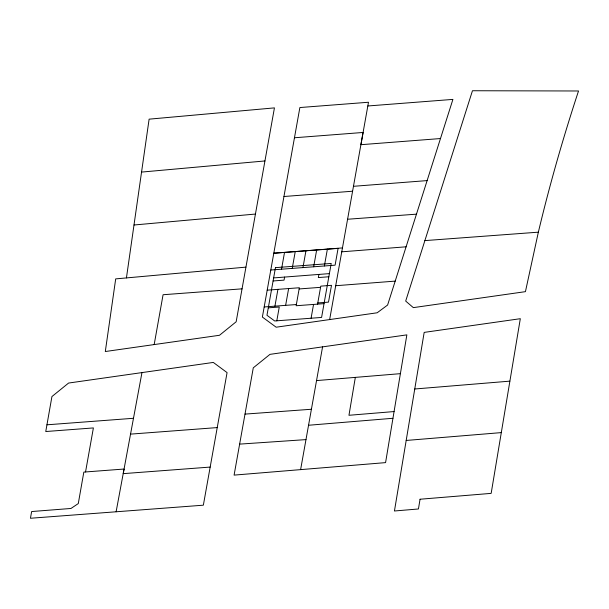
<?xml version="1.0" encoding="UTF-8"?>
<svg xmlns="http://www.w3.org/2000/svg" width="609" height="609" viewBox="0 0 609 609"><rect width="100%" height="100%" fill="white"/><g stroke="black" fill="none" stroke-linecap="round" stroke-linejoin="round"><path stroke-width="0.91" d="M126.436 277.917L149.114 119.166L274.438 107.884L236.155 321.78L219.499 335.277L105.304 351.53L115.695 278.892L245.929 267.13M392.957 418.276L385.573 462.619L234.092 475.111L253.283 367.828L269.977 354.362L406.858 334.866L392.957 418.276L308.542 425.257M355.336 377.374L348.957 415.285L394.076 411.562M141.966 372.594L124.061 469.037L83.829 472.089L78.287 503.574L70.964 508.469L31.638 511.537L30.45 518.259L203.353 505.188L227.073 372.601L213.31 362.431L68.589 383.053L51.932 396.55L45.759 431.53L93.39 427.929L85.542 471.96M154.176 344.58L163.075 294.733L242.047 288.841M274.925 306.16L277.925 289.359M281.525 269.201L284.525 252.408M276.798 320.806L279.265 307.012L268.295 307.842M284.601 277.072L284.053 280.14L273.091 280.962M285.636 305.353L288.636 288.559M292.244 268.402L295.236 251.601M302.955 267.595L305.946 250.794M313.665 266.788L316.665 249.987M311.085 318.233L313.544 304.439M318.895 274.431L318.34 277.559L328.837 276.768M317.571 304.135L320.783 286.139L331.494 285.332L328.502 302.133L317.791 302.939M324.376 265.981L327.376 249.18M300.61 469.63L322.572 346.871M329.652 319.573L368.491 102.251L299.872 107.542L262.372 317.061L276.159 327.208L377.169 312.782L387.606 305.033L452.913 99.396L367.821 105.981M116.113 511.781L124.061 469.037L123.208 473.642L210.189 467.073M538.356 232.174L525.438 291.65L413.336 307.629L405.685 301.082L472.462 90.741L578.55 90.985L577.697 93.481C562.731 139.164 549.501 185.41 538.356 232.174L424.892 240.601M141.554 172.088L264.938 160.951M133.995 225.003L255.43 214.056M316.535 380.587L400.395 373.66M414.752 388.991L509.832 381.15M406.188 440.452L501.268 432.611M341.733 251.822L406.104 246.805M294.467 137.763L363.086 132.465L360.893 144.698L440.482 138.547M353.441 186.308L427.122 180.599M283.961 196.509L352.565 191.218M273.814 253.215L342.433 247.916M273.631 277.917L329.393 273.616M335.673 285.728L395.203 281.114M273.814 253.215L338.086 248.381L335.095 265.174L270.815 270.008M267.206 290.166L299.346 287.752L296.149 305.741L324.041 303.647M299.148 288.948L320.57 287.334M264.215 306.966L296.355 304.546M46.939 424.808L133.478 418.284M130.539 434.126L217.23 427.587M347.556 219.248L416.465 214.162M245.008 414.105L311.412 409.256M239.634 444.121L305.984 439.607M420.05 499.235L418.436 508.972L394.442 510.997L424.176 332.392L520.322 318.697L491.159 493.374L420.05 499.235M275.466 267.64L266.963 315.287L274.682 320.966L321.582 317.441L331.212 263.446L275.466 267.64"/></g></svg>
